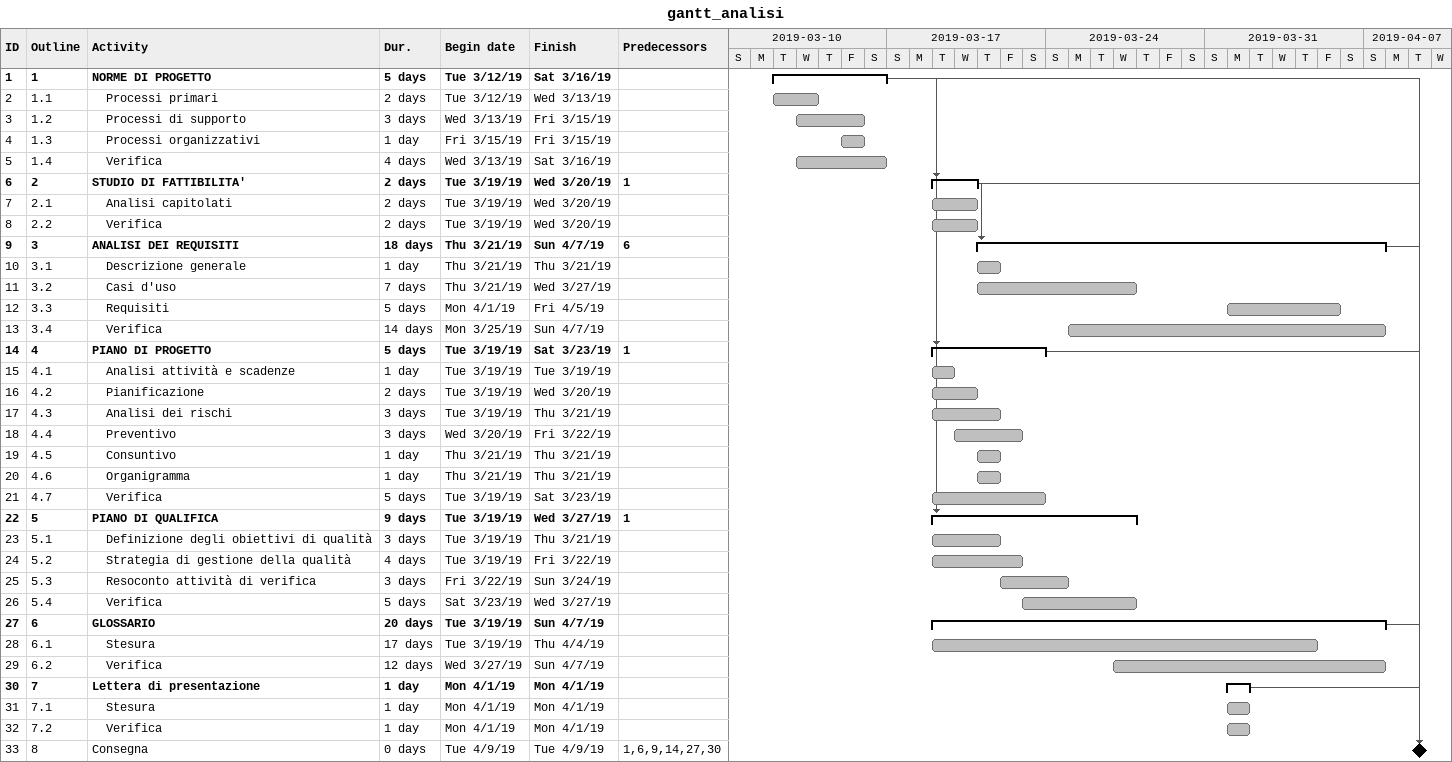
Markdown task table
gantt_analisi

| ID | WBS | Task | Duration | Start | Finish | Predecessors |
|---|---|---|---|---|---|---|
| 1 | 1 | **NORME DI PROGETTO** | 5d | 2019-03-12 | 2019-03-16 |  |
| 2 | 1.1 | Processi primari | 2d | 2019-03-12 | 2019-03-13 |  |
| 3 | 1.2 | Processi di supporto | 3d | 2019-03-13 | 2019-03-15 |  |
| 4 | 1.3 | Processi organizzativi | 1d | 2019-03-15 | 2019-03-15 |  |
| 5 | 1.4 | Verifica | 4d | 2019-03-13 | 2019-03-16 |  |
| 6 | 2 | **STUDIO DI FATTIBILITA'** | 2d | 2019-03-19 | 2019-03-20 | 1 |
| 7 | 2.1 | Analisi capitolati | 2d | 2019-03-19 | 2019-03-20 |  |
| 8 | 2.2 | Verifica | 2d | 2019-03-19 | 2019-03-20 |  |
| 9 | 3 | **ANALISI DEI REQUISITI** | 18d | 2019-03-21 | 2019-04-07 | 6 |
| 10 | 3.1 | Descrizione generale | 1d | 2019-03-21 | 2019-03-21 |  |
| 11 | 3.2 | Casi d'uso | 7d | 2019-03-21 | 2019-03-27 |  |
| 12 | 3.3 | Requisiti | 5d | 2019-04-01 | 2019-04-05 |  |
| 13 | 3.4 | Verifica | 14d | 2019-03-25 | 2019-04-07 |  |
| 14 | 4 | **PIANO DI PROGETTO** | 5d | 2019-03-19 | 2019-03-23 | 1 |
| 15 | 4.1 | Analisi attività e scadenze | 1d | 2019-03-19 | 2019-03-19 |  |
| 16 | 4.2 | Pianificazione | 2d | 2019-03-19 | 2019-03-20 |  |
| 17 | 4.3 | Analisi dei rischi | 3d | 2019-03-19 | 2019-03-21 |  |
| 18 | 4.4 | Preventivo | 3d | 2019-03-20 | 2019-03-22 |  |
| 19 | 4.5 | Consuntivo | 1d | 2019-03-21 | 2019-03-21 |  |
| 20 | 4.6 | Organigramma | 1d | 2019-03-21 | 2019-03-21 |  |
| 21 | 4.7 | Verifica | 5d | 2019-03-19 | 2019-03-23 |  |
| 22 | 5 | **PIANO DI QUALIFICA** | 9d | 2019-03-19 | 2019-03-27 | 1 |
| 23 | 5.1 | Definizione degli obiettivi di qualità | 3d | 2019-03-19 | 2019-03-21 |  |
| 24 | 5.2 | Strategia di gestione della qualità | 4d | 2019-03-19 | 2019-03-22 |  |
| 25 | 5.3 | Resoconto attività di verifica | 3d | 2019-03-22 | 2019-03-24 |  |
| 26 | 5.4 | Verifica | 5d | 2019-03-23 | 2019-03-27 |  |
| 27 | 6 | **GLOSSARIO** | 20d | 2019-03-19 | 2019-04-07 |  |
| 28 | 6.1 | Stesura | 17d | 2019-03-19 | 2019-04-04 |  |
| 29 | 6.2 | Verifica | 12d | 2019-03-27 | 2019-04-07 |  |
| 30 | 7 | **Lettera di presentazione** | 1d | 2019-04-01 | 2019-04-01 |  |
| 31 | 7.1 | Stesura | 1d | 2019-04-01 | 2019-04-01 |  |
| 32 | 7.2 | Verifica | 1d | 2019-04-01 | 2019-04-01 |  |
| 33 | 8 | Consegna | 0d | 2019-04-09 | 2019-04-09 | 1, 6, 9, 14, 27, 30 |
